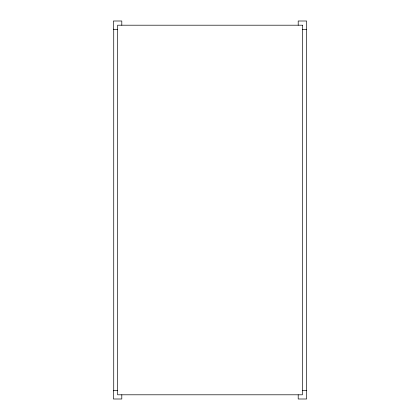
<?xml version="1.0" encoding="UTF-8"?>
<svg xmlns="http://www.w3.org/2000/svg" width="420" height="420" viewBox="0 0 420 420"><rect width="100%" height="100%" fill="white"/><g stroke="black" fill="none" stroke-linecap="round" stroke-linejoin="round"><path stroke-width="0.63" d="M302.4 29.426L306.6 29.4M117.6 390.574L113.4 390.6L113.4 399L121.8 399L121.8 394.8M117.6 29.426L113.4 29.4L113.4 21L121.8 21L121.8 25.2M302.4 390.574L306.6 390.6M298.2 25.2L298.2 21L306.6 21L306.6 399L298.2 399L298.2 394.8M113.731 29.132L113.731 390.868M302.4 25.2L117.6 25.2L117.6 394.8L302.4 394.8L302.4 25.2"/></g></svg>
